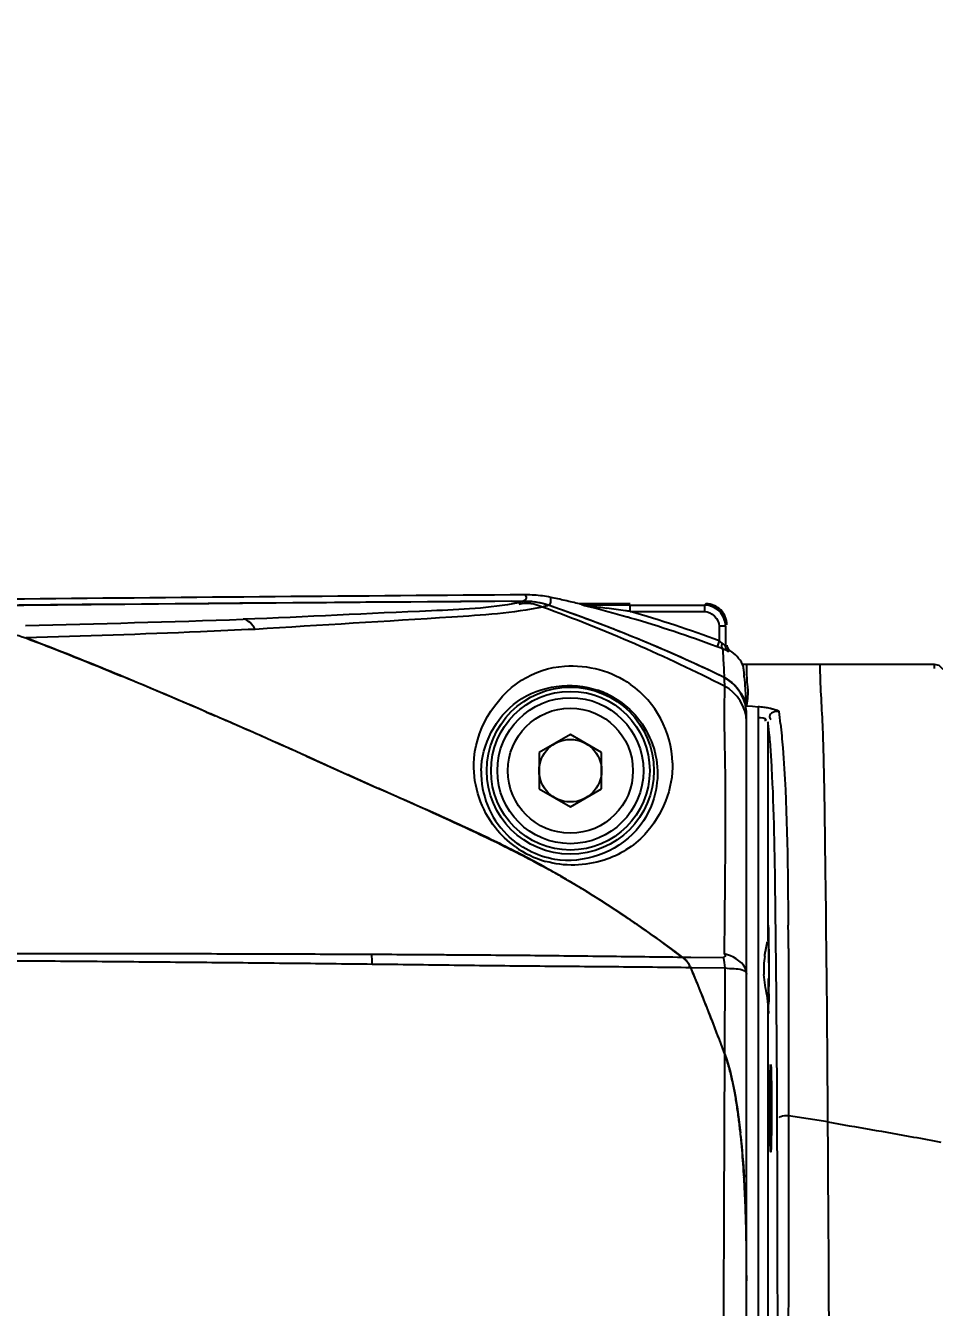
# Model space of a CAD drawing. Header units: millimetres. Extents: x 5828 to 6704, y 123 to 421.
# Drawn here: x 6537.515 to 6539.694, y 367.794 to 370.867 of the extents above; entities that cross this region are included whole.
import ezdxf

# ---------------------------------------------------------------- set-up
doc = ezdxf.new("R2010")
doc.units = ezdxf.units.MM
for name, color, linetype in [('外形图', 7, 'Continuous'), ('尺寸标注', 7, 'Continuous'), ('运动范围', 7, 'Continuous')]:
    doc.layers.add(name, color=color, linetype=linetype)
doc.styles.add('微软雅黑', font='msyh.ttc', dxfattribs={"height": 1.5})
doc.dimstyles.new('尺寸标注_1_20比例', dxfattribs={"dimtxt": 1.5, "dimasz": 1.25, "dimexe": 0.5, "dimexo": 0.4, "dimgap": 0.5, "dimtad": 1, "dimdec": 1, "dimlfac": 20, "dimdsep": 46, "dimtxsty": '微软雅黑', "dimcen": 0.09, "dimadec": 0, "dimazin": 0, "dimtp": 0.01, "dimtm": 0.01, "dimtfac": 1, "dimtdec": 1, "dimtofl": 0, "dimtmove": 0, "dimatfit": 3, "dimfxl": 1, "dimtolj": 1, "dimarcsym": 0})

# ---------------------------------------------------------------- blocks, each defined once
blk = doc.blocks.new('*D1144')
at = {"layer": 'Defpoints', "color": 0}
for p in [(6557.7962, 395.6702), (6487.6476, 286.2413), (6537.9972, 286.2413)]:
    blk.add_point(p, dxfattribs=at)
at = {"layer": '尺寸标注', "color": 0, "lineweight": -2}
for p, q in [((6557.3962, 395.6702), (6487.1476, 395.6702)), ((6487.6476, 394.4202), (6487.6476, 287.4913)), ((6537.5972, 286.2413), (6487.1476, 286.2413))]:
    blk.add_line(p, q, dxfattribs=at)
at = {"layer": '尺寸标注', "color": 0}
for points in [[(6487.856, 394.4202), (6487.4393, 394.4202), (6487.6476, 395.6702)], [(6487.4393, 287.4913), (6487.856, 287.4913), (6487.6476, 286.2413)]]:
    blk.add_solid(points, dxfattribs=at)
at = {"layer": '尺寸标注', "color": 0, "insert": (6486.376, 340.9558), "char_height": 1.5, "attachment_point": 5, "rotation": 90, "style": '微软雅黑'}
blk.add_mtext('\\A1;\\A1;{\\fAlibaba PuHuiTi 3.0 55 Regular|b0|i0|c134|p18;2188.6}', dxfattribs=at)

msp = doc.modelspace()

# ---------------------------------------------------------------- linework, layer by layer
at = {"layer": '外形图', "linetype": 'ByBlock'}
for p, q in [((6538.6806, 369.4863), (6538.7081, 369.4865)), ((6538.9647, 369.4803), (6538.8431, 369.4803)), ((6538.8443, 369.4799), (6538.8431, 369.4803)), ((6538.8548, 369.4767), (6538.8534, 369.4766)), ((6538.8675, 369.4768), (6538.8548, 369.4767)), ((6538.876, 369.4768), (6538.8675, 369.4768)), ((6538.9527, 369.477), (6538.9226, 369.477)), ((6538.9647, 369.477), (6538.9527, 369.477)), ((6538.9644, 369.462), (6539.143, 369.462)), ((6538.9647, 369.462), (6538.9647, 369.477)), ((6538.9647, 369.477), (6539.143, 369.477)), ((6539.1462, 369.4803), (6539.143, 369.477)), ((6539.143, 369.477), (6539.143, 369.462)), ((6539.178, 369.427), (6539.178, 369.3916)), ((6539.193, 369.427), (6539.178, 369.427)), ((6539.193, 369.427), (6539.193, 369.3794)), ((6539.178, 369.3916), (6539.1727, 369.3775)), ((6539.1799, 369.3749), (6539.1727, 369.3775)), ((6539.1851, 369.3863), (6539.178, 369.3916)), ((6539.1869, 369.3723), (6539.1799, 369.3749)), ((6539.2026, 369.3684), (6539.2032, 369.3687)), ((6537.7279, 369.3143), (6537.7454, 369.3071)), ((6539.234, 369.335), (6539.2339, 369.3351)), ((6539.4201, 369.3351), (6539.2339, 369.3351)), ((6539.2437, 369.3351), (6539.2437, 369.3313)), ((6539.2437, 369.3313), (6539.2437, 369.3206)), ((6539.2437, 369.3206), (6539.244, 369.2915)), ((6539.6493, 369.3352), (6539.4201, 369.3351)), ((6539.6937, 369.3352), (6539.6493, 369.3352)), ((6539.6937, 369.3348), (6539.6937, 369.3352)), ((6537.9493, 369.2206), (6537.9701, 369.2116)), ((6539.2421, 369.2357), (6539.2574, 369.2346)), ((6539.2436, 369.2366), (6539.2435, 369.2356)), ((6539.2437, 364.4972), (6539.2437, 369.2138)), ((6539.2574, 369.2346), (6539.2712, 369.2335)), ((6539.2712, 369.2333), (6539.2712, 364.477)), ((6539.2946, 369.1977), (6539.2946, 368.6847)), ((6538.8212, 369.1669), (6538.7462, 369.1236)), ((6538.8962, 369.1236), (6538.8212, 369.1669)), ((6538.7462, 369.1236), (6538.7462, 369.037)), ((6538.8962, 369.037), (6538.8962, 369.1236)), ((6538.1897, 369.1145), (6538.1973, 369.111)), ((6538.7462, 369.037), (6538.8212, 368.9937)), ((6538.8212, 368.9937), (6538.8962, 369.037)), ((6539.4301, 369.0357), (6539.43, 369.0452)), ((6539.4323, 368.8925), (6539.4317, 368.9404)), ((6539.4327, 368.8613), (6539.4323, 368.8925)), ((6539.4331, 368.831), (6539.4327, 368.8613)), ((6539.4334, 368.8053), (6539.4331, 368.831)), ((6539.4342, 368.7308), (6539.4334, 368.8053)), ((6539.3433, 368.7321), (6539.3435, 368.7098)), ((6539.4344, 368.7146), (6539.4342, 368.7308)), ((6539.4344, 368.7097), (6539.4344, 368.7146)), ((6539.4352, 368.6345), (6539.4344, 368.7097)), ((6539.0889, 368.6335), (6539.11, 368.6333)), ((6539.11, 368.6333), (6539.1881, 368.6325)), ((6539.4352, 368.6304), (6539.4352, 368.6345)), ((6539.4356, 368.5861), (6539.4352, 368.6304)), ((6539.1097, 368.6086), (6539.1923, 368.6077)), ((6539.1917, 368.4006), (6539.192, 368.6076)), ((6539.4357, 368.5819), (6539.4356, 368.5861)), ((6539.4364, 368.4992), (6539.4357, 368.5819)), ((6539.2946, 368.523), (6539.2946, 365.1876)), ((6539.4365, 368.4799), (6539.4364, 368.4992)), ((6539.4372, 368.3984), (6539.4365, 368.4799)), ((6539.4373, 368.3783), (6539.4372, 368.3984)), ((6539.3442, 368.3811), (6539.3442, 368.3199)), ((6539.4381, 368.2721), (6539.4373, 368.3783)), ((6539.3442, 368.3199), (6539.3442, 368.2713)), ((6539.3442, 368.2713), (6539.3442, 368.2527)), ((6539.4384, 368.2381), (6539.4381, 368.2721)), ((6539.3442, 368.2527), (6539.3441, 368.1981)), ((6539.4384, 368.2381), (6539.3442, 368.2527)), ((6539.4389, 368.1672), (6539.4384, 368.2381)), ((6539.3441, 368.1981), (6539.3441, 368.1378)), ((6539.439, 368.1474), (6539.4389, 368.1672)), ((6539.4401, 367.9784), (6539.439, 368.1474)), ((6539.4404, 367.9357), (6539.4401, 367.9784)), ((6539.4407, 367.8692), (6539.4404, 367.9357)), ((6539.2437, 367.8703), (6539.2437, 367.857))]:
    msp.add_line(p, q, dxfattribs=at)
for points in [[(6538.8599, 369.4767), (6538.8542, 369.4767), (6538.8527, 369.4765)], [(6538.8536, 369.4763), (6538.8585, 369.4757), (6538.8643, 369.475), (6538.8705, 369.4743)], [(6538.8705, 369.4743), (6538.8695, 369.4756), (6538.8684, 369.4765), (6538.8673, 369.4768)], [(6539.1869, 369.3723), (6539.1847, 369.3749), (6539.1841, 369.38), (6539.1851, 369.3863)], [(6539.193, 369.3794), (6539.1924, 369.3799), (6539.1909, 369.3813), (6539.1885, 369.3835), (6539.1851, 369.3863)], [(6539.2004, 369.3665), (6539.1964, 369.3699), (6539.1939, 369.3743), (6539.193, 369.3794)], [(6539.1962, 369.3814), (6539.197, 369.3765), (6539.1994, 369.3721), (6539.2032, 369.3687)], [(6539.715, 369.3233), (6539.705, 369.3325), (6539.6937, 369.3352)], [(6539.1881, 368.6325), (6539.1928, 368.6356), (6539.1924, 368.6395), (6539.1898, 368.6415)]]:
    msp.add_lwpolyline(points, dxfattribs=at)
for radius in [0.2002, 0.1902, 0.175, 0.15, 0.075]:
    msp.add_circle((6538.8212, 369.0803), radius, dxfattribs=at)
for centre, radius, start, end in [((6541.2585, -6.6537), 376.1641, 90.387527, 90.753518), ((6538.7162, 369.2232), 0.2786, 86.281, 90.4021), ((6538.7162, 369.223), 0.2788, 78.0393, 86.275), ((6538.1528, 366.5649), 2.996, 77.3577, 78.0347), ((6540.4864, 70.6097), 298.8821, 90.340702, 91.26835), ((6541.1698, 2.8572), 366.6376, 90.389001, 90.792374), ((6538.7101, 369.3064), 0.1801, 81.9621, 90.6561), ((6538.7102, 369.3074), 0.1791, 79.8621, 81.9565), ((6538.7102, 369.307), 0.1795, 71.1746, 79.8605), ((6537.391, 365.7421), 3.9718, 63.0534, 69.9236), ((6537.5314, 365.8579), 3.8245, 68.8309, 71.1331), ((6537.5491, 365.9061), 3.7731, 64.2402, 71.1507), ((6538.1525, 366.5636), 2.9973, 76.6809, 77.3577), ((6538.1128, 366.5083), 3.0592, 75.761, 75.9939), ((6538.1261, 366.56), 3.0058, 73.9522, 75.7656), ((6538.2906, 364.6692), 4.8399, 82.667, 83.1182), ((6538.9414, 357.2682), 12.2089, 90.08809, 90.30702), ((6538.1859, 363.8536), 5.6623, 82.2124, 82.6694), ((6538.1694, 363.7319), 5.785, 82.09821, 82.21415), ((6538.1357, 366.5915), 2.9878, 69.5825, 73.8961), ((6539.143, 369.4271), 0.0499, 359.9344, 90.0656), ((6539.1462, 369.4303), 0.05, 359.946, 90.054), ((6536.4534, 415.8636), 46.4472, 271.30968, 271.95386), ((6538.1401, 366.6094), 2.9545, 73.7807, 73.9474), ((6538.1369, 366.5988), 2.9655, 69.5565, 73.7793), ((6537.5453, 365.8943), 3.7855, 68.1143, 68.8283), ((6537.5577, 365.9249), 3.7525, 66.5144, 68.1156), ((6539.1561, 369.2947), 0.0877, 42.5183, 57.5623), ((6537.5713, 365.9566), 3.718, 65.5546, 66.5132), ((6537.5835, 365.9831), 3.6888, 64.1832, 65.5551), ((6539.156, 369.2948), 0.0877, 27.4036, 42.4529), ((6532.0365, 355.5682), 14.8778, 66.58258, 67.43563), ((6538.3002, 369.236), 0.9404, 4.1984, 4.5142), ((6538.827, 369.0926), 0.2389, 1.5491, 54.5297), ((6538.8153, 369.0668), 0.2184, 60.9727, 71.0163), ((6539.2505, 368.9581), 0.276, 82.7309, 85.665), ((6539.2456, 368.9187), 0.3157, 80.6608, 82.7631), ((6539.2546, 368.9717), 0.2619, 79.4375, 80.709), ((6538.0787, 369.0611), 1.2532, 6.0248, 7.3924), ((6531.6923, 354.7152), 15.7974, 65.71356, 66.58445), ((6538.1417, 369.0596), 1.1611, 6.1616, 6.8279), ((6538.1756, 369.0635), 1.127, 5.3273, 6.1499), ((6538.8189, 369.0763), 0.2115, 178.937, 224.803), ((6513.0567, 368.568), 26.3776, 0.80891, 1.01598), ((6537.408, 366.3789), 2.816, 62.6595, 63.9508), ((6538.8277, 369.0923), 0.2387, 234.3862, 253.9383), ((6537.573, 366.6989), 2.456, 61.2125, 62.6502), ((6537.6273, 366.7987), 2.3423, 59.7788, 61.2021), ((6537.6584, 366.8298), 2.2999, 60.3153, 61.0617), ((6524.665, 368.5735), 14.6792, 0.31485, 0.53224), ((6534.8215, 368.6109), 4.476, 0.1897, 0.6946), ((6538.0281, 368.6132), 0.318, 0.6568, 4.8855), ((6539.4935, 368.605), 0.2087, 171.6761, 177.5905), ((6533.9063, 366.4446), 5.6355, 20.3094, 22.5828), ((6534.0502, 366.5036), 5.48, 21.8217, 22.5911), ((6539.5136, 368.6039), 0.2288, 177.5306, 183.0828), ((6533.3996, 368.6039), 5.8979, 359.79222, 0.21209), ((6533.9036, 366.4447), 5.6379, 21.4357, 21.8235), ((6533.8054, 366.4061), 5.7435, 21.0729, 21.43574), ((6533.6639, 366.3518), 5.8951, 20.33788, 21.07138), ((6537.4156, 368.0155), 1.8238, 5.9191, 6.1954), ((7771.8863, 366.8532), 1232.543, 179.9402831, 180.0608546), ((6536.3163, 367.9315), 2.9263, 3.1672, 3.4208), ((6535.815, 367.9062), 3.4283, 1.4195, 3.1257), ((6535.0854, 367.8852), 4.1582, 1.1913, 1.4604), ((6534.3781, 367.8728), 4.8656, 359.9704, 1.1643)]:
    msp.add_arc(centre, radius, start, end, dxfattribs=at)
msp.add_ellipse((6539.3015, 368.2712), major_axis=(0, 0.105), ratio=0.017455, dxfattribs=at)
for points, knots in [([(6538.7143, 369.5018), (6538.713, 369.5018), (6538.7194, 369.4927), (6538.7115, 369.4894), (6538.7081, 369.4865)], [0, 0, 0, 0, 0.224667, 1, 1, 1, 1]), ([(6538.7736, 369.4958), (6538.7737, 369.4952), (6538.7735, 369.4887), (6538.7746, 369.4794), (6538.7695, 369.4764)], [0, 0, 0, 0, 0.102212, 1, 1, 1, 1]), ([(6538.6959, 369.4829), (6538.6278, 369.4691), (6538.4066, 369.4609), (6538.1874, 369.4488), (6538.037, 369.4434)], [0, 0, 0, 0, 0.315956, 1, 1, 1, 1]), ([(6538.7544, 369.4726), (6538.683, 369.4577), (6538.452, 369.4428), (6538.2224, 369.4289), (6538.0653, 369.4192)], [0, 0, 0, 0, 0.316657, 1, 1, 1, 1]), ([(6538.7091, 369.4865), (6538.7076, 369.4857), (6538.7032, 369.4844), (6538.6987, 369.4834), (6538.6959, 369.4829)], [0, 0, 0, 0, 0.372698, 1, 1, 1, 1]), ([(6538.7681, 369.4769), (6538.7664, 369.476), (6538.7619, 369.4744), (6538.7572, 369.4732), (6538.7545, 369.4726)], [0, 0, 0, 0, 0.407309, 1, 1, 1, 1]), ([(6538.8534, 369.4766), (6538.8519, 369.4765), (6538.8491, 369.4788), (6538.8459, 369.4794), (6538.8443, 369.4799)], [0, 0, 0, 0, 0.460652, 1, 1, 1, 1]), ([(6538.1973, 369.111), (6538.1692, 369.1237), (6538.1269, 369.1427), (6538.0705, 369.1677), (6538.0282, 369.1863), (6537.9857, 369.2048), (6537.9291, 369.2293), (6537.8582, 369.2597), (6537.7729, 369.2957), (6537.6874, 369.3311), (6537.6015, 369.3656), (6537.544, 369.3878), (6537.5151, 369.3987)], [0, 0, 0, 0, 0.125, 0.1875, 0.25, 0.3125, 0.375, 0.5, 0.625, 0.75, 0.875, 1, 1, 1, 1]), ([(6538.0653, 369.4192), (6538.0216, 369.4171), (6537.8384, 369.409), (6537.6551, 369.4027), (6537.5156, 369.3985)], [0, 0, 0, 0, 0.238441, 1, 1, 1, 1]), ([(6539.1869, 369.3723), (6539.1898, 369.3712), (6539.1936, 369.3711), (6539.1984, 369.3658), (6539.1994, 369.3669)], [0, 0, 0, 0, 0.677736, 1, 1, 1, 1]), ([(6539.1907, 369.3034), (6539.1905, 369.3116), (6539.189, 369.3345), (6539.1879, 369.3575), (6539.1869, 369.3723)], [0, 0, 0, 0, 0.355787, 1, 1, 1, 1]), ([(6539.1994, 369.3669), (6539.1995, 369.367), (6539.1986, 369.3673), (6539.1984, 369.3676), (6539.1981, 369.3678)], [0, 0, 0, 0, 0.235889, 1, 1, 1, 1]), ([(6539.2004, 369.3665), (6539.2007, 369.3669), (6539.2014, 369.3676), (6539.2022, 369.3682), (6539.2026, 369.3684)], [0, 0, 0, 0, 0.537177, 1, 1, 1, 1]), ([(6538.5897, 369.0971), (6538.5914, 369.1738), (6538.66, 369.2929), (6538.8241, 369.3455), (6538.9211, 369.3191), (6538.9657, 369.2872)], [0, 0, 0, 0, 0.457261, 0.673455, 1, 1, 1, 1]), ([(6539.2339, 369.3351), (6539.2329, 369.3343), (6539.2355, 369.3295), (6539.2355, 369.3261), (6539.236, 369.3235)], [0, 0, 0, 0, 0.335839, 1, 1, 1, 1]), ([(6539.236, 369.3235), (6539.2364, 369.3214), (6539.2371, 369.3169), (6539.2375, 369.3123), (6539.2377, 369.31)], [0, 0, 0, 0, 0.489646, 1, 1, 1, 1]), ([(6539.43, 369.0452), (6539.4291, 369.0933), (6539.4275, 369.19), (6539.4203, 369.2865), (6539.4201, 369.3351)], [0, 0, 0, 0, 0.49716, 1, 1, 1, 1]), ([(6539.6939, 369.3252), (6539.6938, 369.327), (6539.6937, 369.3302), (6539.6937, 369.3334), (6539.6937, 369.3348)], [0, 0, 0, 0, 0.578847, 1, 1, 1, 1]), ([(6538.6074, 369.0803), (6538.6086, 369.1428), (6538.6758, 369.2764), (6538.8253, 369.2943), (6538.8863, 369.2733)], [0, 0, 0, 0, 0.492201, 1, 1, 1, 1]), ([(6539.1909, 369.2827), (6539.1888, 369.2216), (6539.1951, 369.0078), (6539.191, 368.7941), (6539.1898, 368.6415)], [0, 0, 0, 0, 0.285855, 1, 1, 1, 1]), ([(6539.244, 369.2915), (6539.245, 369.2877), (6539.2479, 369.2695), (6539.2458, 369.2509), (6539.2436, 369.2366)], [0, 0, 0, 0, 0.209639, 1, 1, 1, 1]), ([(6538.9212, 369.2578), (6538.9417, 369.2464), (6538.9989, 369.2017), (6539.0286, 369.1283), (6539.03, 369.0803)], [0, 0, 0, 0, 0.327207, 1, 1, 1, 1]), ([(6539.3026, 369.2292), (6539.3054, 369.2287), (6539.3104, 369.2276), (6539.3153, 369.2262), (6539.3173, 369.2254)], [0, 0, 0, 0, 0.573329, 1, 1, 1, 1]), ([(6539.3173, 369.2254), (6539.3183, 369.225), (6539.3199, 369.2243), (6539.3214, 369.223), (6539.3215, 369.2223)], [0, 0, 0, 0, 0.643983, 1, 1, 1, 1]), ([(6539.2902, 369.2022), (6539.2902, 369.2018), (6539.2889, 369.2008), (6539.2877, 369.2006), (6539.2868, 369.2004)], [0, 0, 0, 0, 0.30293, 1, 1, 1, 1]), ([(6539.2983, 369.2106), (6539.2983, 369.2094), (6539.2989, 369.2066), (6539.3005, 369.2042), (6539.3015, 369.203)], [0, 0, 0, 0, 0.435168, 1, 1, 1, 1]), ([(6539.325, 369.1926), (6539.327, 369.1736), (6539.3409, 369.0205), (6539.3418, 368.8666), (6539.3433, 368.7321)], [0, 0, 0, 0, 0.124737, 1, 1, 1, 1]), ([(6539.2977, 369.1681), (6539.2981, 369.1638), (6539.2999, 369.1434), (6539.3013, 369.1229), (6539.3023, 369.1068)], [0, 0, 0, 0, 0.212341, 1, 1, 1, 1]), ([(6538.6446, 368.9089), (6538.6262, 368.9179), (6538.5893, 368.9355), (6538.5335, 368.9611), (6538.4775, 368.9861), (6538.4214, 369.0109), (6538.3746, 369.0315), (6538.3372, 369.0481), (6538.3092, 369.0606), (6538.2812, 369.0731), (6538.2439, 369.0899), (6538.2159, 369.1026), (6538.1973, 369.111)], [0, 0, 0, 0, 0.125, 0.25, 0.375, 0.5, 0.625, 0.6875, 0.75, 0.8125, 0.875, 1, 1, 1, 1]), ([(6538.6887, 368.8982), (6538.671, 368.9109), (6538.6153, 368.9634), (6538.5886, 369.043), (6538.5897, 369.0971)], [0, 0, 0, 0, 0.286723, 1, 1, 1, 1]), ([(6539.0659, 369.0991), (6539.0675, 369.0377), (6539.0263, 368.9324), (6538.8981, 368.8523), (6538.8066, 368.85), (6538.7617, 368.8629)], [0, 0, 0, 0, 0.418793, 0.680927, 1, 1, 1, 1]), ([(6539.3023, 369.1068), (6539.3084, 369.0039), (6539.3132, 368.7174), (6539.3155, 368.4311), (6539.3162, 368.2477)], [0, 0, 0, 0, 0.359762, 1, 1, 1, 1]), ([(6539.03, 369.0803), (6539.0315, 369.0296), (6538.9895, 368.9038), (6538.8517, 368.856), (6538.7837, 368.8676)], [0, 0, 0, 0, 0.423755, 1, 1, 1, 1]), ([(6539.089, 368.6335), (6539.0664, 368.6506), (6539.032, 368.6757), (6538.9856, 368.7083), (6538.9504, 368.7322), (6538.915, 368.7557), (6538.8791, 368.7787), (6538.843, 368.8011), (6538.8186, 368.8156), (6538.8063, 368.8227)], [0, 0, 0, 0, 0.249994, 0.374995, 0.499996, 0.624996, 0.749997, 0.874998, 1, 1, 1, 1]), ([(6539.2957, 368.7089), (6539.2937, 368.709), (6539.2973, 368.6956), (6539.2947, 368.6907), (6539.2946, 368.6847)], [0, 0, 0, 0, 0.256603, 1, 1, 1, 1]), ([(6539.2959, 368.7081), (6539.2959, 368.7083), (6539.2959, 368.7085), (6539.2958, 368.7089), (6539.2957, 368.7089)], [0, 0, 0, 0, 0.721947, 1, 1, 1, 1]), ([(6539.2972, 368.6651), (6539.2971, 368.6705), (6539.2967, 368.6848), (6539.2972, 368.6993), (6539.2959, 368.7081)], [0, 0, 0, 0, 0.377238, 1, 1, 1, 1]), ([(6539.2903, 368.6538), (6539.2908, 368.6566), (6539.2918, 368.6619), (6539.2928, 368.6672), (6539.2932, 368.6698)], [0, 0, 0, 0, 0.518459, 1, 1, 1, 1]), ([(6539.2945, 368.684), (6539.2944, 368.6796), (6539.2962, 368.658), (6539.2964, 368.6365), (6539.2962, 368.6194)], [0, 0, 0, 0, 0.207642, 1, 1, 1, 1]), ([(6536.7437, 368.6409), (6536.8108, 368.6411), (6536.9114, 368.6413), (6537.0456, 368.6416), (6537.1462, 368.6418), (6537.2468, 368.6419), (6537.3474, 368.642), (6537.4479, 368.6421), (6537.5483, 368.6422), (6537.6486, 368.6421), (6537.7488, 368.6421), (6537.8489, 368.6419), (6537.9487, 368.6417), (6538.0483, 368.6414), (6538.1475, 368.6411), (6538.2464, 368.6407), (6538.3122, 368.6404), (6538.345, 368.6402)], [0, 0, 0, 0, 0.125704, 0.188551, 0.251388, 0.31421, 0.377008, 0.439772, 0.502491, 0.565149, 0.627728, 0.690207, 0.752557, 0.81475, 0.876749, 0.938516, 1, 1, 1, 1]), ([(6538.345, 368.6402), (6538.377, 368.6402), (6538.4248, 368.6399), (6538.4886, 368.6395), (6538.5361, 368.6391), (6538.5835, 368.6388), (6538.6463, 368.6383), (6538.7243, 368.6377), (6538.8171, 368.6367), (6538.9089, 368.6356), (6538.9994, 368.6344), (6539.0593, 368.6338), (6539.089, 368.6335)], [0, 0, 0, 0, 0.128886, 0.193037, 0.256968, 0.320664, 0.384109, 0.51018, 0.635029, 0.758461, 0.880217, 1, 1, 1, 1]), ([(6539.0889, 368.6335), (6539.0903, 368.6324), (6539.0932, 368.6304), (6539.0959, 368.6282), (6539.0973, 368.6271)], [0, 0, 0, 0, 0.49696, 1, 1, 1, 1]), ([(6539.1097, 368.6087), (6539.1086, 368.6112), (6539.1054, 368.6173), (6539.0984, 368.6257), (6539.0922, 368.631), (6539.089, 368.6335)], [0, 0, 0, 0, 0.250004, 0.62486, 1, 1, 1, 1]), ([(6539.2436, 368.5926), (6539.2436, 368.5977), (6539.2364, 368.623), (6539.2095, 368.6358), (6539.1902, 368.6415)], [0, 0, 0, 0, 0.199167, 1, 1, 1, 1]), ([(6539.287, 368.6352), (6539.2874, 368.6384), (6539.2885, 368.6445), (6539.2896, 368.6507), (6539.2903, 368.6538)], [0, 0, 0, 0, 0.498939, 1, 1, 1, 1]), ([(6539.3439, 368.6541), (6539.3441, 368.6325), (6539.3444, 368.5415), (6539.3443, 368.4505), (6539.3442, 368.3811)], [0, 0, 0, 0, 0.237614, 1, 1, 1, 1]), ([(6536.7437, 368.6281), (6536.8108, 368.6279), (6536.9451, 368.6276), (6537.1464, 368.6269), (6537.3476, 368.6258), (6537.5152, 368.6246), (6537.6491, 368.6236), (6537.7493, 368.6227), (6537.8494, 368.6218), (6537.9494, 368.6209), (6538.049, 368.62), (6538.1484, 368.619), (6538.2474, 368.6179), (6538.3133, 368.6172), (6538.3461, 368.6168)], [0, 0, 0, 0, 0.125663, 0.251308, 0.376896, 0.50236, 0.565014, 0.627593, 0.690077, 0.752439, 0.814649, 0.876673, 0.938473, 1, 1, 1, 1]), ([(6538.3461, 368.6168), (6538.379, 368.6165), (6538.4445, 368.6156), (6538.5424, 368.6143), (6538.6395, 368.6132), (6538.7358, 368.6122), (6538.8311, 368.6114), (6538.9251, 368.6106), (6539.0179, 368.6098), (6539.0793, 368.6091), (6539.1097, 368.6087)], [0, 0, 0, 0, 0.129094, 0.257365, 0.384651, 0.510785, 0.635593, 0.758879, 0.880425, 1, 1, 1, 1]), ([(6539.0973, 368.6271), (6539.0987, 368.6258), (6539.1015, 368.6232), (6539.1036, 368.62), (6539.1044, 368.6183)], [0, 0, 0, 0, 0.505687, 1, 1, 1, 1]), ([(6539.1044, 368.6183), (6539.105, 368.617), (6539.106, 368.6139), (6539.106, 368.6107), (6539.1059, 368.6091)], [0, 0, 0, 0, 0.475042, 1, 1, 1, 1]), ([(6539.1923, 368.6075), (6539.1991, 368.6059), (6539.2149, 368.6063), (6539.2431, 368.6036), (6539.2436, 368.5926)], [0, 0, 0, 0, 0.392967, 1, 1, 1, 1]), ([(6539.2946, 368.5261), (6539.2945, 368.5308), (6539.2903, 368.5526), (6539.286, 368.5743), (6539.2851, 368.5916)], [0, 0, 0, 0, 0.214878, 1, 1, 1, 1]), ([(6539.2957, 368.4988), (6539.2978, 368.499), (6539.2943, 368.5113), (6539.2983, 368.524), (6539.2968, 368.552), (6539.2975, 368.5714), (6539.2975, 368.5825)], [0, 0, 0, 0, 0.073156, 0.282053, 0.603311, 1, 1, 1, 1]), ([(6539.2946, 368.523), (6539.2947, 368.517), (6539.2973, 368.5121), (6539.2937, 368.4987), (6539.2957, 368.4988)], [0, 0, 0, 0, 0.743439, 1, 1, 1, 1]), ([(6539.187, 366.8553), (6539.187, 366.9848), (6539.1873, 367.2435), (6539.1884, 367.6309), (6539.1896, 367.9528), (6539.1906, 368.2091), (6539.1912, 368.3369), (6539.1914, 368.4006)], [0, 0, 0, 0, 0.251428, 0.502297, 0.752024, 0.87627, 1, 1, 1, 1]), ([(6539.2437, 367.8703), (6539.2437, 367.8926), (6539.2434, 367.9371), (6539.2421, 368.004), (6539.2396, 368.0708), (6539.2357, 368.1376), (6539.2309, 368.1931), (6539.2259, 368.2374), (6539.2215, 368.2705), (6539.2162, 368.3035), (6539.2108, 368.3309), (6539.2058, 368.3526), (6539.2017, 368.3688), (6539.197, 368.3848), (6539.1934, 368.3954), (6539.1914, 368.4006)], [0, 0, 0, 0, 0.125, 0.25, 0.374999, 0.499997, 0.624995, 0.687495, 0.749995, 0.812495, 0.874994, 0.906245, 0.937496, 0.968749, 1, 1, 1, 1]), ([(6539.3162, 368.2477), (6539.3174, 367.9139), (6539.318, 367.2445), (6539.3185, 366.2437), (6539.3147, 365.3637), (6539.3148, 364.8186), (6539.3024, 364.6056)], [0, 0, 0, 0, 0.274978, 0.551381, 0.824272, 1, 1, 1, 1]), ([(6539.3442, 368.2527), (6539.341, 368.2528), (6539.3367, 368.2536), (6539.3194, 368.2498), (6539.3233, 368.2488)], [0, 0, 0, 0, 0.439737, 1, 1, 1, 1]), ([(6539.4384, 368.2381), (6539.5069, 368.2262), (6539.5973, 368.2106), (6539.6876, 368.1941), (6539.7095, 368.19)], [0, 0, 0, 0, 0.757259, 1, 1, 1, 1])]:
    msp.add_open_spline(points, degree=3, knots=knots, dxfattribs=at)
for points in [[(6538.7545, 369.4726), (6538.7366, 369.4792), (6538.7154, 369.4854), (6538.6977, 369.4784)], [(6538.7681, 369.4769), (6538.75, 369.4831), (6538.7287, 369.489), (6538.7107, 369.4822)], [(6539.143, 369.462), (6539.1595, 369.462), (6539.178, 369.4435), (6539.178, 369.427)], [(6538.0653, 369.4192), (6538.0597, 369.4303), (6538.0494, 369.4427), (6538.037, 369.4434)], [(6537.448, 369.4148), (6537.4709, 369.4114), (6537.4939, 369.4067), (6537.5156, 369.3985)], [(6537.5156, 369.3985), (6537.5868, 369.3717), (6537.6575, 369.3434), (6537.7279, 369.3143)], [(6539.2369, 369.2501), (6539.2283, 369.2727), (6539.2102, 369.293), (6539.1889, 369.3043)], [(6539.1889, 369.3043), (6539.1898, 369.2971), (6539.1902, 369.2899), (6539.1909, 369.2827)], [(6539.1899, 369.3038), (6539.2157, 369.2913), (6539.2369, 369.2638), (6539.2421, 369.2357)], [(6539.2437, 369.1983), (6539.2437, 369.2315), (6539.2207, 369.2681), (6539.1909, 369.2827)], [(6539.2381, 369.3049), (6539.2388, 369.2956), (6539.2395, 369.2863), (6539.24, 369.277)], [(6539.24, 369.277), (6539.2409, 369.2632), (6539.2415, 369.2494), (6539.2421, 369.2356)], [(6539.2437, 369.2138), (6539.2436, 369.2261), (6539.2413, 369.2386), (6539.2369, 369.2501)], [(6539.3215, 369.2223), (6539.3128, 369.223), (6539.2983, 369.2192), (6539.2983, 369.2106)], [(6539.2712, 369.2081), (6539.2777, 369.207), (6539.2898, 369.2088), (6539.2902, 369.2022)], [(6538.1973, 369.111), (6538.2825, 369.0724), (6538.3684, 369.0351), (6538.4538, 368.9968)], [(6538.4538, 368.9968), (6538.5218, 368.9664), (6538.5896, 368.9354), (6538.6563, 368.9024)], [(6538.7837, 368.8676), (6538.7411, 368.8749), (6538.6992, 368.8967), (6538.6688, 368.9273)], [(6538.6563, 368.9024), (6538.695, 368.8832), (6538.7334, 368.8634), (6538.7712, 368.8425)], [(6538.7973, 368.8278), (6538.8988, 368.7699), (6538.9958, 368.704), (6539.0889, 368.6335)], [(6539.1923, 368.6076), (6539.1918, 368.616), (6539.1904, 368.6244), (6539.1881, 368.6325)], [(6539.2962, 368.5502), (6539.2967, 368.5608), (6539.2962, 368.5714), (6539.2962, 368.582)], [(6539.2945, 368.5237), (6539.2942, 368.5325), (6539.2958, 368.5413), (6539.2962, 368.5502)], [(6539.1914, 368.4006), (6539.2021, 368.372), (6539.2089, 368.3419), (6539.2145, 368.3118)], [(6539.2145, 368.3118), (6539.2205, 368.2789), (6539.2251, 368.2456), (6539.2287, 368.2123)], [(6539.2296, 368.2036), (6539.233, 368.1712), (6539.2355, 368.1386), (6539.2375, 368.1061)], [(6539.4425, 367.4794), (6539.4421, 367.6093), (6539.4415, 367.7393), (6539.4407, 367.8692)]]:
    msp.add_open_spline(points, degree=3, dxfattribs=at)
at = {"layer": '运动范围'}
msp.add_arc((6557.7962, 336.8553), 58.815, 350, 225, dxfattribs=at)

# ---------------------------------------------------------------- dimensions: what is measured, and where the dimension line sits
at = {"layer": '尺寸标注'}
dim = msp.add_linear_dim(base=(6487.6476, 286.2413), p1=(6557.7962, 395.6702), p2=(6537.9972, 286.2413), angle=90, text='\\A1;{\\fAlibaba PuHuiTi 3.0 55 Regular|b0|i0|c134|p18;2188.6}', dimstyle='尺寸标注_1_20比例', dxfattribs=at)
dim.commit()
dim.dimension.update_dxf_attribs({"geometry": '*D1144', "text_midpoint": (6487.6476, 340.9558), "dimtype": 160})

doc.saveas('drawing.dxf')
